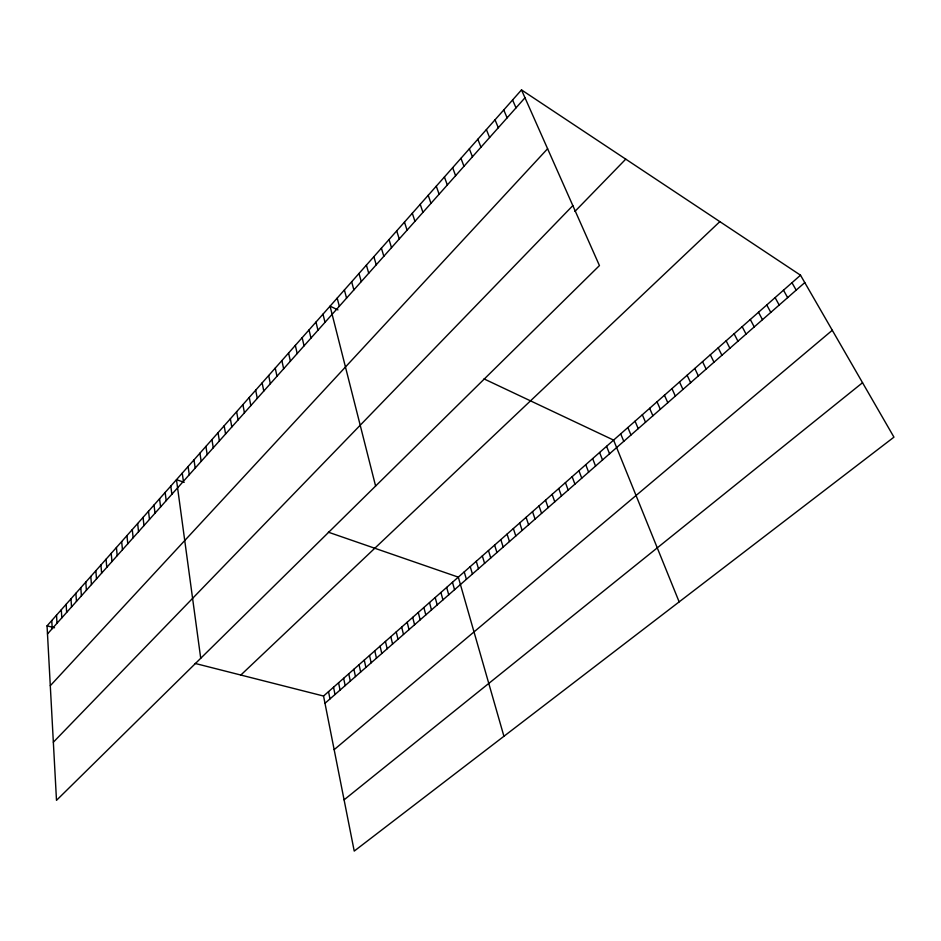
<?xml version="1.0" encoding="UTF-8"?>
<svg xmlns="http://www.w3.org/2000/svg" width="941" height="941" viewBox="0 0 941 941"><rect width="100%" height="100%" fill="white"/><g stroke="black" fill="none" stroke-linecap="round" stroke-linejoin="round"><path stroke-width="1.41" d="M521.502 89.913L599.441 265.574L56.495 800.332L47.05 625.859L521.502 89.913L800.509 275.195L893.95 437.153L354.228 851.087L323.551 696.034L800.509 275.195M47.485 633.94L524.996 97.77M50.296 685.707L547.603 148.737M53.355 742.19L572.834 205.609M574.927 211.431L625.753 159.147M240.837 675.038L719.853 221.629M324.998 703.292L804.79 282.594M334.161 749.659L832.291 330.279M344.088 799.838L862.544 382.716M47.05 625.859L54.543 627.753M195.175 663.452L323.551 696.034M184.201 482.345L176.473 479.663L200.727 658.288M328.397 532.206L458.302 577.139L503.929 736.274M337.96 309.907L330.056 306.166L375.6 486.038M484.015 378.894L613.603 440.106L679.155 601.887M791.969 282.723L796.18 290.146M783.5 290.204L787.652 297.627M775.09 297.615L779.195 305.049M766.762 304.966L770.797 312.4M758.505 312.259L762.481 319.693M750.306 319.481L754.235 326.927M742.178 326.656L746.048 334.102M734.121 333.773L737.932 341.218M726.134 340.818L729.887 348.276M718.206 347.817L721.9 355.275M710.337 354.757L713.984 362.214M702.539 361.638L706.138 369.095M694.799 368.472L698.34 375.93M687.118 375.236L690.623 382.705M679.508 381.964L682.954 389.421M671.956 388.621L675.344 396.09M664.452 395.232L667.804 402.713M657.018 401.795L660.323 409.264M649.643 408.312L652.901 415.781M512.586 99.993L516.009 107.862M642.327 414.769L645.526 422.238M503.764 109.956L507.105 117.848M635.057 421.18L638.221 428.649M627.859 427.532L630.976 435.001M495.037 119.825L498.307 127.741M620.707 433.848L623.777 441.317M486.391 129.587L489.591 137.527M606.569 446.316L609.545 453.785M477.828 139.256L480.969 147.208M599.582 452.48L602.522 459.949M592.642 458.596L595.547 466.066M469.347 148.831L472.429 156.794M585.761 464.678L588.619 472.147M578.927 470.7L581.75 478.169M460.961 158.311L463.972 166.286M572.152 476.675L574.927 484.145M452.656 167.686L455.597 175.696M565.423 482.615L568.164 490.085M558.742 488.508L561.448 495.966M444.423 176.979L447.316 185.001M552.12 494.354L554.778 501.812M436.283 186.189L439.106 194.211M545.545 500.165L548.156 507.622M539.005 505.929L541.593 513.374M428.214 195.293L430.978 203.338M532.524 511.645L535.064 519.091M526.09 517.327L528.595 524.772M420.227 204.315L422.932 212.372M519.703 522.961L522.173 530.406M412.311 213.254L414.957 221.323M513.363 528.548L515.797 535.994M507.07 534.112L509.469 541.545M404.477 222.111L407.065 230.18M500.824 539.616L503.176 547.062M396.714 230.874L399.255 238.967M494.613 545.098L496.942 552.532M488.45 550.532L490.743 557.966M389.033 239.555L391.503 247.659M482.333 555.931L484.591 563.353M476.264 561.283L478.487 568.705M381.411 248.165L383.834 256.27M470.229 566.611L472.429 574.022M373.871 256.681L376.235 264.797M464.242 571.893L466.407 579.303M366.402 265.127L368.719 273.243M452.468 582.291L454.562 589.689M446.669 587.407L448.728 594.806M358.991 273.49L361.262 281.618M440.906 592.489L442.94 599.876M351.663 281.771L353.875 289.91M435.189 597.535L437.189 604.922M429.508 602.546L431.472 609.933M344.394 289.981L346.559 298.132M423.862 607.521L425.803 614.896M337.196 298.109L339.313 306.272M418.263 612.462L420.18 619.837M412.699 617.378L414.581 624.742M407.171 622.248L409.029 629.611M401.678 627.094L403.501 634.457M322.986 314.153L325.01 322.328M396.232 631.905L398.019 639.257M315.988 322.069L317.952 330.244M390.809 636.681L392.585 644.032M385.434 641.433L387.174 648.772M309.048 329.915L310.965 338.09M380.082 646.149L381.799 653.489M374.777 650.831L376.471 658.159M302.167 337.678L304.049 345.865M369.507 655.489L371.166 662.817M295.345 345.382L297.18 353.569M364.261 660.112L365.896 667.428M359.062 664.699L360.662 672.015M288.581 353.016L290.381 361.203M353.887 669.263L355.475 676.567M281.888 360.579L283.641 368.778M348.746 673.803L350.311 681.096M343.641 678.308L345.182 685.601M275.254 368.084L276.96 376.282M338.572 682.778L340.077 690.059M333.537 687.224L335.02 694.505M268.667 375.518L270.338 383.716M328.527 691.635L329.985 698.916M262.151 382.881L263.774 391.08M255.681 390.186L257.269 398.384M249.271 397.431L250.812 405.63M242.919 404.606L244.425 412.817M236.614 411.723L238.085 419.933M230.369 418.78L231.804 426.979M224.181 425.779L225.569 433.977M218.041 432.707L219.394 440.917M211.948 439.588L213.266 447.798M205.914 446.41L207.196 454.609M199.927 453.174L201.174 461.372M193.987 459.878L195.199 468.077M188.094 466.524L189.282 474.723M182.26 473.123L183.401 481.322M170.791 486.085L171.874 494.272M165.157 492.449L166.204 500.636M159.558 498.765L160.582 506.952M154.018 505.023L155.006 513.21M148.513 511.234L149.478 519.42M143.056 517.397L143.985 525.584M137.645 523.514L138.55 531.689M132.281 529.583L133.151 537.758M126.953 535.605L127.788 543.769M121.66 541.581L122.471 549.732M116.413 547.497L117.202 555.66M111.214 553.379L111.967 561.53M106.051 559.213L106.78 567.364M100.922 565L101.628 573.151M95.841 570.752L96.511 578.891M90.795 576.445L91.442 584.584M85.784 582.103L86.407 590.23M80.808 587.713L81.408 595.841M75.88 593.289L76.456 601.405M70.987 598.817L71.54 606.933M66.129 604.31L66.658 612.415M61.306 609.756L61.812 617.861M56.519 615.167L57.001 623.26M51.767 620.531L52.225 628.612"/></g></svg>
